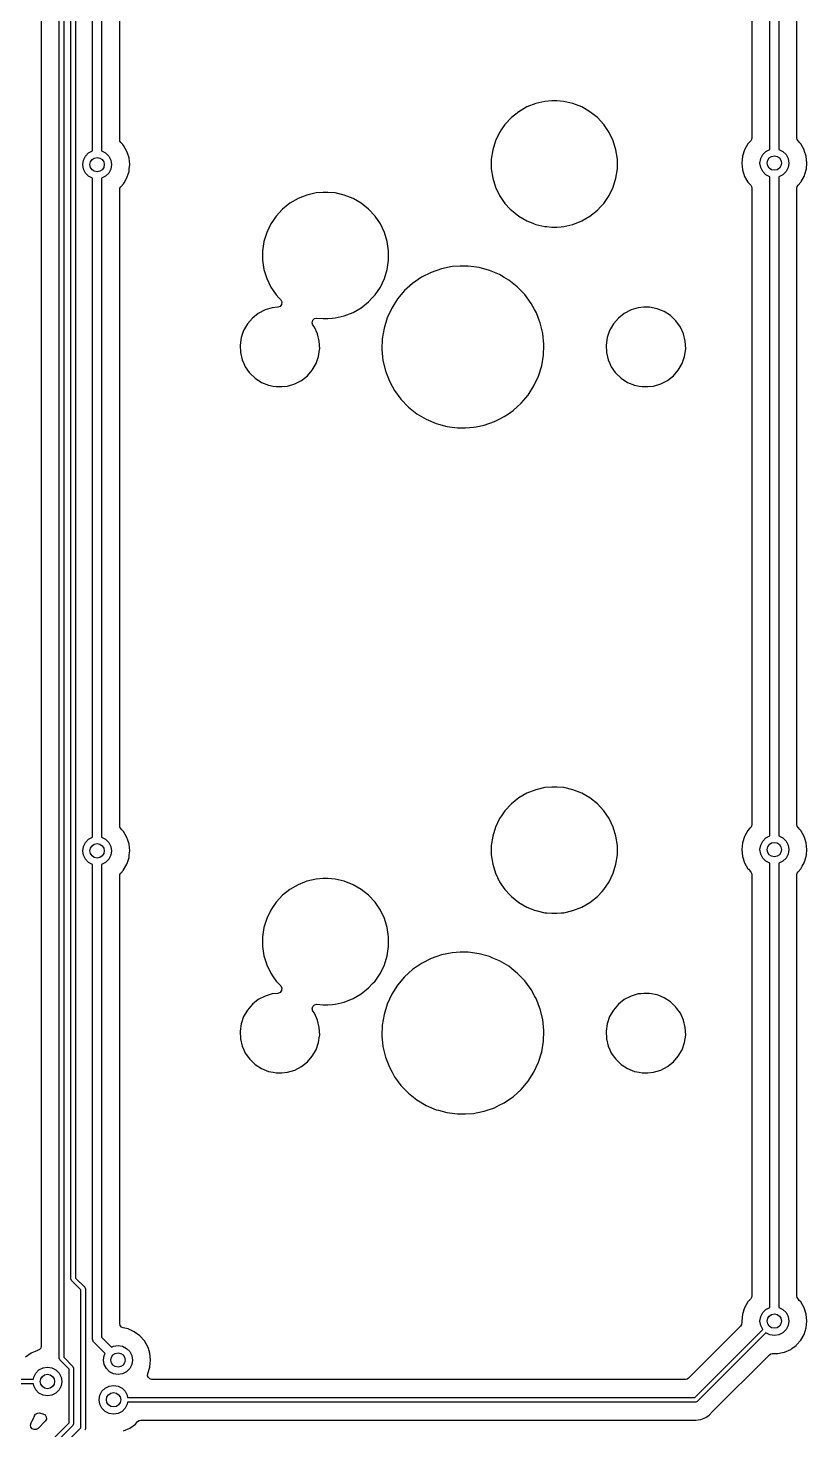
# Model space of a CAD drawing. Extents: x 30 to 259, y -142 to -25.
# Drawn here: x 112.94 to 134.56, y -102.69 to -63.77 of the extents above; entities that cross this region are included whole.
import ezdxf

# ---------------------------------------------------------------- set-up
doc = ezdxf.new("R2010")
doc.units = 0
doc.layers.add('BLACK', color=7, linetype='CONTINUOUS')

msp = doc.modelspace()

# ---------------------------------------------------------------- linework, layer by layer
at = {"layer": 'BLACK', "linetype": 'CONTINUOUS'}
for p, q in [((113.305, -29.0248), (113.305, -100.362)), ((113.806, -100.7), (113.806, -28.9797)), ((113.933, -29.006), (113.933, -100.674)), ((114.133, -98.5), (114.133, -29.1152)), ((114.26, -29.1415), (114.26, -98.4737)), ((114.735, -67.1843), (114.735, -48.8937)), ((114.985, -48.8937), (114.985, -67.1843)), ((133.535, -67.1403), (133.535, -48.8897)), ((133.785, -48.8897), (133.785, -67.1403)), ((133.034, -49.2087), (133.034, -66.8213)), ((115.486, -66.8653), (115.486, -53.5224)), ((134.285, -66.8213), (134.285, -53.5224)), ((126.564, -66.0946), (126.359, -66.2582)), ((126.791, -65.9634), (126.564, -66.0946)), ((127.035, -65.8676), (126.791, -65.9634)), ((127.291, -65.8092), (127.035, -65.8676)), ((127.487, -65.7945), (127.291, -65.8092)), ((127.618, -65.7945), (127.487, -65.7945)), ((127.487, -65.7945), (127.487, -65.7945)), ((127.814, -65.8092), (127.618, -65.7945)), ((127.618, -65.7945), (127.618, -65.7945)), ((128.07, -65.8676), (127.814, -65.8092)), ((128.314, -65.9634), (128.07, -65.8676)), ((128.541, -66.0946), (128.314, -65.9634)), ((128.746, -66.2582), (128.541, -66.0946)), ((128.541, -66.0946), (128.541, -66.0946)), ((126.18, -66.4505), (126.08, -66.5979)), ((126.359, -66.2582), (126.18, -66.4505)), ((128.925, -66.4505), (128.746, -66.2582)), ((128.746, -66.2582), (128.746, -66.2582)), ((128.746, -66.2582), (128.746, -66.2582)), ((129.073, -66.6673), (128.925, -66.4505)), ((128.925, -66.4505), (128.925, -66.4505)), ((128.925, -66.4505), (128.925, -66.4505)), ((115.494, -66.9098), (115.486, -66.8653)), ((115.517, -66.9483), (115.494, -66.9098)), ((125.918, -66.9037), (125.841, -67.1544)), ((126.032, -66.6673), (125.918, -66.9037)), ((126.08, -66.5979), (126.032, -66.6673)), ((129.187, -66.9037), (129.073, -66.6673)), ((129.264, -67.1544), (129.187, -66.9037)), ((132.99, -66.9178), (132.927, -66.9878)), ((133.003, -66.9043), (132.99, -66.9178)), ((133.026, -66.8658), (133.003, -66.9043)), ((133.034, -66.8213), (133.026, -66.8658)), ((134.294, -66.8658), (134.285, -66.8213)), ((134.317, -66.9043), (134.294, -66.8658)), ((134.368, -66.9602), (134.317, -66.9043)), ((114.48, -67.4404), (114.536, -67.3289)), ((114.536, -67.3289), (114.625, -67.2404)), ((114.625, -67.2404), (114.735, -67.1843)), ((114.985, -67.1843), (115.095, -67.2404)), ((115.095, -67.2404), (115.184, -67.3289)), ((115.184, -67.3289), (115.24, -67.4404)), ((115.572, -67.0089), (115.517, -66.9483)), ((115.593, -67.0318), (115.572, -67.0089)), ((115.687, -67.1957), (115.593, -67.0318)), ((115.703, -67.2443), (115.687, -67.1957)), ((115.746, -67.3757), (115.703, -67.2443)), ((125.841, -67.1544), (125.802, -67.4138)), ((129.303, -67.4138), (129.264, -67.1544)), ((132.774, -67.3317), (132.755, -67.52)), ((132.833, -67.1517), (132.774, -67.3317)), ((132.927, -66.9878), (132.833, -67.1517)), ((133.28, -67.3964), (133.336, -67.2849)), ((133.336, -67.2849), (133.425, -67.1964)), ((133.425, -67.1964), (133.535, -67.1403)), ((133.785, -67.1403), (133.895, -67.1964)), ((133.895, -67.1964), (133.984, -67.2849)), ((133.984, -67.2849), (134.04, -67.3964)), ((134.393, -66.9878), (134.368, -66.9602)), ((134.487, -67.1517), (134.393, -66.9878)), ((134.501, -67.1957), (134.487, -67.1517)), ((134.546, -67.3317), (134.501, -67.1957)), ((134.565, -67.52), (134.546, -67.3317)), ((114.46, -67.564), (114.48, -67.4404)), ((114.48, -67.6876), (114.46, -67.564)), ((114.536, -67.7991), (114.48, -67.6876)), ((115.24, -67.6876), (115.184, -67.7991)), ((115.24, -67.4404), (115.26, -67.564)), ((115.26, -67.564), (115.24, -67.6876)), ((115.765, -67.564), (115.746, -67.3757)), ((115.746, -67.7523), (115.754, -67.6762)), ((115.754, -67.6762), (115.765, -67.564)), ((125.802, -67.4138), (125.802, -67.6762)), ((125.802, -67.6762), (125.841, -67.9356)), ((129.264, -67.9356), (129.303, -67.6762)), ((129.303, -67.6762), (129.303, -67.4138)), ((132.755, -67.52), (132.774, -67.7083)), ((132.774, -67.7083), (132.833, -67.8883)), ((133.26, -67.52), (133.28, -67.3964)), ((133.28, -67.6436), (133.26, -67.52)), ((133.336, -67.7551), (133.28, -67.6436)), ((134.04, -67.6436), (133.984, -67.7551)), ((134.04, -67.3964), (134.06, -67.52)), ((134.06, -67.52), (134.04, -67.6436)), ((134.487, -67.8883), (134.546, -67.7083)), ((134.546, -67.7083), (134.549, -67.6762)), ((134.549, -67.6762), (134.565, -67.52)), ((114.625, -67.8876), (114.536, -67.7991)), ((114.735, -67.9437), (114.625, -67.8876)), ((114.735, -86.2343), (114.735, -67.9437)), ((115.095, -67.8876), (114.985, -67.9437)), ((114.985, -67.9437), (114.985, -86.2343)), ((115.184, -67.7991), (115.095, -67.8876)), ((115.517, -68.1797), (115.593, -68.0962)), ((115.593, -68.0962), (115.61, -68.0657)), ((115.61, -68.0657), (115.687, -67.9323)), ((115.687, -67.9323), (115.698, -67.8983)), ((115.698, -67.8983), (115.746, -67.7523)), ((125.841, -67.9356), (125.918, -68.1863)), ((129.187, -68.1863), (129.264, -67.9356)), ((132.833, -67.8883), (132.927, -68.0522)), ((132.927, -68.0522), (132.927, -68.0522)), ((132.927, -68.0522), (133.003, -68.1357)), ((133.425, -67.8436), (133.336, -67.7551)), ((133.535, -67.8997), (133.425, -67.8436)), ((133.535, -86.2003), (133.535, -67.8997)), ((133.895, -67.8436), (133.785, -67.8997)), ((133.785, -67.8997), (133.785, -86.2003)), ((133.984, -67.7551), (133.895, -67.8436)), ((134.317, -68.1357), (134.393, -68.0522)), ((134.393, -68.0522), (134.402, -68.0357)), ((134.402, -68.0357), (134.487, -67.8883)), ((134.487, -67.8883), (134.487, -67.8883)), ((115.486, -68.2627), (115.494, -68.2182)), ((115.486, -72.5724), (115.486, -68.2627)), ((115.494, -68.2182), (115.517, -68.1797)), ((120.685, -68.4076), (120.441, -68.5034)), ((120.941, -68.3492), (120.685, -68.4076)), ((121.137, -68.3345), (120.941, -68.3492)), ((121.268, -68.3345), (121.137, -68.3345)), ((121.137, -68.3345), (121.137, -68.3345)), ((121.464, -68.3492), (121.268, -68.3345)), ((121.268, -68.3345), (121.268, -68.3345)), ((121.72, -68.4076), (121.464, -68.3492)), ((121.964, -68.5034), (121.72, -68.4076)), ((125.918, -68.1863), (126.032, -68.4227)), ((126.032, -68.4227), (126.087, -68.5034)), ((128.925, -68.6395), (129.073, -68.4227)), ((129.073, -68.4227), (129.187, -68.1863)), ((133.003, -68.1357), (133.026, -68.1742)), ((133.026, -68.1742), (133.034, -68.2187)), ((133.034, -68.2187), (133.034, -85.8813)), ((134.285, -68.2187), (134.294, -68.1742)), ((134.285, -72.5724), (134.285, -68.2187)), ((134.294, -68.1742), (134.317, -68.1357)), ((120.009, -68.7982), (119.83, -68.9905)), ((120.214, -68.6346), (120.009, -68.7982)), ((120.441, -68.5034), (120.214, -68.6346)), ((122.191, -68.6346), (121.964, -68.5034)), ((122.396, -68.7982), (122.191, -68.6346)), ((122.191, -68.6346), (122.191, -68.6346)), ((122.575, -68.9905), (122.396, -68.7982)), ((122.396, -68.7982), (122.396, -68.7982)), ((122.396, -68.7982), (122.396, -68.7982)), ((126.087, -68.5034), (126.18, -68.6395)), ((126.18, -68.6395), (126.327, -68.7982)), ((126.327, -68.7982), (126.359, -68.8318)), ((126.359, -68.8318), (126.564, -68.9954)), ((128.541, -68.9954), (128.746, -68.8318)), ((128.746, -68.8318), (128.846, -68.7248)), ((128.846, -68.7248), (128.925, -68.6395)), ((128.925, -68.6395), (128.925, -68.6395)), ((128.925, -68.6395), (128.925, -68.6395)), ((119.682, -69.2073), (119.568, -69.4437)), ((119.73, -69.1379), (119.682, -69.2073)), ((119.83, -68.9905), (119.73, -69.1379)), ((122.723, -69.2073), (122.575, -68.9905)), ((122.575, -68.9905), (122.575, -68.9905)), ((122.575, -68.9905), (122.575, -68.9905)), ((122.837, -69.4437), (122.723, -69.2073)), ((126.564, -68.9954), (126.791, -69.1266)), ((126.791, -69.1266), (126.959, -69.1926)), ((126.959, -69.1926), (126.997, -69.2073)), ((126.997, -69.2073), (127.035, -69.2224)), ((127.035, -69.2224), (127.291, -69.2808)), ((127.814, -69.2808), (128.07, -69.2224)), ((128.07, -69.2224), (128.314, -69.1266)), ((128.314, -69.1266), (128.541, -68.9954)), ((119.568, -69.4437), (119.491, -69.6944)), ((122.914, -69.6944), (122.837, -69.4437)), ((127.291, -69.2808), (127.347, -69.285)), ((127.347, -69.285), (127.487, -69.2955)), ((127.487, -69.2955), (127.487, -69.2955)), ((127.487, -69.2955), (127.618, -69.2955)), ((127.618, -69.2955), (127.741, -69.2863)), ((127.618, -69.2955), (127.618, -69.2955)), ((127.741, -69.2863), (127.814, -69.2808)), ((119.491, -69.6944), (119.452, -69.9538)), ((119.452, -69.9538), (119.452, -70.2162)), ((122.953, -69.9538), (122.914, -69.6944)), ((122.953, -70.2162), (122.953, -69.9538)), ((119.452, -70.2162), (119.491, -70.4756)), ((122.914, -70.4756), (122.953, -70.2162)), ((124.713, -70.3956), (124.418, -70.4555)), ((124.937, -70.3806), (124.713, -70.3956)), ((125.163, -70.3806), (124.937, -70.3806)), ((124.937, -70.3806), (124.937, -70.3806)), ((125.461, -70.4207), (125.163, -70.3806)), ((125.75, -70.5), (125.461, -70.4207)), ((125.461, -70.4207), (125.461, -70.4207)), ((125.461, -70.4207), (125.461, -70.4207)), ((119.491, -70.4756), (119.568, -70.7263)), ((119.568, -70.7263), (119.682, -70.9627)), ((122.723, -70.9627), (122.837, -70.7263)), ((122.837, -70.7263), (122.914, -70.4756)), ((123.866, -70.6896), (123.618, -70.8597)), ((124.134, -70.5541), (123.866, -70.6896)), ((124.418, -70.4555), (124.134, -70.5541)), ((125.846, -70.5406), (125.75, -70.5)), ((126.027, -70.6173), (125.846, -70.5406)), ((126.156, -70.6939), (126.027, -70.6173)), ((126.286, -70.7705), (126.156, -70.6939)), ((126.521, -70.9567), (126.286, -70.7705)), ((126.286, -70.7705), (126.286, -70.7705)), ((126.286, -70.7705), (126.286, -70.7705)), ((119.682, -70.9627), (119.749, -71.0612)), ((119.749, -71.0612), (119.83, -71.1795)), ((119.83, -71.1795), (119.909, -71.2646)), ((122.496, -71.2648), (122.575, -71.1795)), ((122.575, -71.1795), (122.723, -70.9627)), ((122.575, -71.1795), (122.575, -71.1795)), ((122.575, -71.1795), (122.575, -71.1795)), ((123.396, -71.0612), (123.202, -71.2907)), ((123.618, -70.8597), (123.396, -71.0612)), ((126.73, -71.1727), (126.521, -70.9567)), ((126.909, -71.4146), (126.73, -71.1727)), ((119.521, -71.5978), (119.334, -71.6942)), ((119.723, -71.5386), (119.521, -71.5978)), ((119.878, -71.5238), (119.723, -71.5386)), ((119.941, -71.499), (119.878, -71.5238)), ((119.909, -71.2646), (119.957, -71.316)), ((119.982, -71.4445), (119.941, -71.499)), ((119.957, -71.316), (119.988, -71.3767)), ((119.988, -71.3767), (119.982, -71.4445)), ((121.964, -71.6666), (122.191, -71.5354)), ((122.191, -71.5354), (122.396, -71.3718)), ((122.396, -71.3718), (122.496, -71.2648)), ((123.04, -71.544), (122.913, -71.8165)), ((123.202, -71.2907), (123.04, -71.544)), ((127.003, -71.5869), (126.909, -71.4146)), ((127.053, -71.6781), (127.003, -71.5869)), ((129.681, -71.5978), (129.494, -71.6942)), ((129.883, -71.5386), (129.681, -71.5978)), ((129.953, -71.5319), (129.883, -71.5386)), ((130.04, -71.5236), (129.953, -71.5319)), ((130.198, -71.5236), (130.04, -71.5236)), ((130.404, -71.5634), (130.198, -71.5236)), ((130.198, -71.5236), (130.198, -71.5236)), ((130.453, -71.583), (130.404, -71.5634)), ((130.404, -71.5634), (130.404, -71.5634)), ((130.404, -71.5634), (130.404, -71.5634)), ((130.599, -71.6416), (130.453, -71.583)), ((119.031, -71.9832), (118.926, -72.1654)), ((119.169, -71.8243), (119.031, -71.9832)), ((119.334, -71.6942), (119.169, -71.8243)), ((120.83, -71.9526), (120.845, -71.8852)), ((120.852, -72.018), (120.83, -71.9526)), ((120.845, -71.8852), (120.895, -71.8368)), ((120.895, -71.8368), (120.963, -71.8224)), ((120.963, -71.8224), (121.137, -71.8355)), ((121.137, -71.8355), (121.137, -71.8355)), ((121.137, -71.8355), (121.268, -71.8355)), ((121.268, -71.8355), (121.391, -71.8263)), ((121.268, -71.8355), (121.268, -71.8355)), ((121.391, -71.8263), (121.464, -71.8208)), ((121.464, -71.8208), (121.72, -71.7624)), ((121.72, -71.7624), (121.964, -71.6666)), ((122.913, -71.8165), (122.824, -72.1035)), ((127.114, -71.8368), (127.053, -71.6781)), ((127.161, -71.9586), (127.114, -71.8368)), ((127.231, -72.2509), (127.161, -71.9586)), ((129.191, -71.9832), (129.086, -72.1654)), ((129.329, -71.8243), (129.191, -71.9832)), ((129.494, -71.6942), (129.329, -71.8243)), ((130.776, -71.7553), (130.599, -71.6416)), ((130.929, -71.9005), (130.776, -71.7553)), ((130.776, -71.7553), (130.776, -71.7553)), ((130.776, -71.7553), (130.776, -71.7553)), ((131.051, -72.0718), (130.929, -71.9005)), ((130.929, -71.9005), (130.929, -71.9005)), ((118.857, -72.3642), (118.827, -72.5724)), ((118.926, -72.1654), (118.857, -72.3642)), ((120.891, -72.0718), (120.852, -72.018)), ((120.978, -72.2631), (120.891, -72.0718)), ((120.891, -72.0718), (120.891, -72.0718)), ((120.891, -72.0718), (120.891, -72.0718)), ((121.028, -72.4675), (120.978, -72.2631)), ((122.824, -72.1035), (122.774, -72.3998)), ((127.261, -72.5498), (127.231, -72.2509)), ((129.017, -72.3642), (128.987, -72.5724)), ((129.086, -72.1654), (129.017, -72.3642)), ((131.138, -72.2631), (131.051, -72.0718)), ((131.051, -72.0718), (131.051, -72.0718)), ((131.051, -72.0718), (131.051, -72.0718)), ((131.188, -72.4675), (131.138, -72.2631)), ((115.486, -85.9153), (115.486, -72.5724)), ((118.827, -72.5724), (118.837, -72.7825)), ((118.827, -72.5724), (118.827, -72.5724)), ((121.008, -72.8858), (121.034, -72.7002)), ((121.038, -72.6776), (121.028, -72.4675)), ((121.034, -72.7002), (121.038, -72.6776)), ((122.774, -72.3998), (122.764, -72.7002)), ((122.764, -72.7002), (122.794, -72.9991)), ((127.251, -72.8502), (127.26, -72.5724)), ((127.26, -72.5724), (127.261, -72.5498)), ((128.987, -72.5724), (128.997, -72.7825)), ((128.987, -72.5724), (128.987, -72.5724)), ((131.168, -72.8858), (131.198, -72.6776)), ((131.198, -72.6776), (131.188, -72.4675)), ((134.285, -85.8813), (134.285, -72.5724)), ((118.837, -72.7825), (118.887, -72.9869)), ((118.887, -72.9869), (118.932, -73.0846)), ((118.932, -73.0846), (118.974, -73.1782)), ((120.834, -73.2668), (120.939, -73.0846)), ((120.939, -73.0846), (121.008, -72.8858)), ((122.794, -72.9991), (122.864, -73.2914)), ((127.112, -73.4335), (127.201, -73.1465)), ((127.201, -73.1465), (127.251, -72.8502)), ((128.997, -72.7825), (129.047, -72.9869)), ((129.047, -72.9869), (129.092, -73.0846)), ((129.092, -73.0846), (129.134, -73.1782)), ((130.994, -73.2668), (131.099, -73.0846)), ((131.099, -73.0846), (131.168, -72.8858)), ((118.974, -73.1782), (119.083, -73.3312)), ((119.083, -73.3312), (119.096, -73.3495)), ((119.096, -73.3495), (119.249, -73.4947)), ((119.249, -73.4947), (119.249, -73.4947)), ((119.249, -73.4947), (119.249, -73.4947)), ((119.249, -73.4947), (119.426, -73.6084)), ((120.344, -73.6522), (120.531, -73.5558)), ((120.531, -73.5558), (120.696, -73.4257)), ((120.696, -73.4257), (120.834, -73.2668)), ((122.864, -73.2914), (122.972, -73.5719)), ((126.985, -73.706), (127.112, -73.4335)), ((129.134, -73.1782), (129.243, -73.3312)), ((129.243, -73.3312), (129.256, -73.3495)), ((129.256, -73.3495), (129.409, -73.4947)), ((129.409, -73.4947), (129.409, -73.4947)), ((129.409, -73.4947), (129.409, -73.4947)), ((129.409, -73.4947), (129.586, -73.6084)), ((130.504, -73.6522), (130.691, -73.5558)), ((130.691, -73.5558), (130.856, -73.4257)), ((130.856, -73.4257), (130.994, -73.2668)), ((119.426, -73.6084), (119.426, -73.6084)), ((119.426, -73.6084), (119.621, -73.6866)), ((119.621, -73.6866), (119.75, -73.7114)), ((119.75, -73.7114), (119.827, -73.7264)), ((119.827, -73.7264), (119.827, -73.7264)), ((119.827, -73.7264), (119.985, -73.7264)), ((119.985, -73.7264), (120.142, -73.7114)), ((119.985, -73.7264), (119.985, -73.7264)), ((120.142, -73.7114), (120.344, -73.6522)), ((122.972, -73.5719), (123.049, -73.7114)), ((123.049, -73.7114), (123.116, -73.8354)), ((123.116, -73.8354), (123.295, -74.0773)), ((126.823, -73.9593), (126.985, -73.706)), ((129.586, -73.6084), (129.586, -73.6084)), ((129.586, -73.6084), (129.781, -73.6866)), ((129.781, -73.6866), (129.91, -73.7114)), ((129.91, -73.7114), (129.987, -73.7264)), ((129.987, -73.7264), (129.987, -73.7264)), ((129.987, -73.7264), (130.145, -73.7264)), ((130.145, -73.7264), (130.302, -73.7114)), ((130.145, -73.7264), (130.145, -73.7264)), ((130.302, -73.7114), (130.504, -73.6522)), ((123.295, -74.0773), (123.504, -74.2933)), ((123.504, -74.2933), (123.739, -74.4795)), ((126.407, -74.3903), (126.629, -74.1888)), ((126.629, -74.1888), (126.823, -73.9593)), ((123.739, -74.4795), (123.998, -74.6327)), ((123.998, -74.6327), (124.275, -74.75)), ((125.607, -74.7945), (125.891, -74.6959)), ((125.891, -74.6959), (126.025, -74.6282)), ((126.025, -74.6282), (126.159, -74.5604)), ((126.159, -74.5604), (126.277, -74.4795)), ((126.277, -74.4795), (126.407, -74.3903)), ((124.275, -74.75), (124.275, -74.75)), ((124.275, -74.75), (124.275, -74.75)), ((124.275, -74.75), (124.339, -74.7675)), ((124.339, -74.7675), (124.564, -74.8293)), ((124.564, -74.8293), (124.862, -74.8694)), ((124.862, -74.8694), (125.088, -74.8694)), ((125.088, -74.8694), (125.312, -74.8544)), ((125.088, -74.8694), (125.088, -74.8694)), ((125.312, -74.8544), (125.386, -74.8394)), ((125.386, -74.8394), (125.607, -74.7945)), ((127.487, -84.8445), (127.291, -84.8592)), ((127.618, -84.8445), (127.487, -84.8445)), ((127.487, -84.8445), (127.487, -84.8445)), ((127.814, -84.8592), (127.618, -84.8445)), ((127.618, -84.8445), (127.618, -84.8445)), ((126.564, -85.1446), (126.359, -85.3082)), ((126.791, -85.0134), (126.564, -85.1446)), ((127.035, -84.9176), (126.791, -85.0134)), ((127.291, -84.8592), (127.035, -84.9176)), ((128.07, -84.9176), (127.814, -84.8592)), ((128.314, -85.0134), (128.07, -84.9176)), ((128.541, -85.1446), (128.314, -85.0134)), ((128.746, -85.3082), (128.541, -85.1446)), ((128.541, -85.1446), (128.541, -85.1446)), ((126.18, -85.5005), (126.086, -85.6389)), ((126.359, -85.3082), (126.18, -85.5005)), ((128.925, -85.5005), (128.746, -85.3082)), ((128.746, -85.3082), (128.746, -85.3082)), ((128.746, -85.3082), (128.746, -85.3082)), ((129.073, -85.7173), (128.925, -85.5005)), ((128.925, -85.5005), (128.925, -85.5005)), ((128.925, -85.5005), (128.925, -85.5005)), ((115.494, -85.9598), (115.486, -85.9153)), ((115.517, -85.9983), (115.494, -85.9598)), ((115.541, -86.0243), (115.517, -85.9983)), ((125.918, -85.9537), (125.841, -86.2044)), ((126.032, -85.7173), (125.918, -85.9537)), ((126.086, -85.6389), (126.032, -85.7173)), ((129.187, -85.9537), (129.073, -85.7173)), ((129.264, -86.2044), (129.187, -85.9537)), ((132.981, -85.9878), (132.927, -86.0478)), ((133.003, -85.9643), (132.981, -85.9878)), ((133.026, -85.9258), (133.003, -85.9643)), ((133.034, -85.8813), (133.026, -85.9258)), ((134.294, -85.9258), (134.285, -85.8813)), ((134.317, -85.9643), (134.294, -85.9258)), ((134.371, -86.0243), (134.317, -85.9643)), ((114.48, -86.4904), (114.536, -86.3789)), ((114.536, -86.3789), (114.625, -86.2904)), ((114.625, -86.2904), (114.735, -86.2343)), ((114.985, -86.2343), (115.095, -86.2904)), ((115.095, -86.2904), (115.184, -86.3789)), ((115.184, -86.3789), (115.24, -86.4904)), ((115.593, -86.0818), (115.541, -86.0243)), ((115.687, -86.2457), (115.593, -86.0818)), ((115.712, -86.3217), (115.687, -86.2457)), ((115.746, -86.4257), (115.712, -86.3217)), ((125.841, -86.2044), (125.802, -86.4638)), ((129.303, -86.4638), (129.264, -86.2044)), ((132.774, -86.3917), (132.755, -86.58)), ((132.833, -86.2117), (132.774, -86.3917)), ((132.927, -86.0478), (132.833, -86.2117)), ((133.28, -86.4564), (133.336, -86.3449)), ((133.336, -86.3449), (133.425, -86.2564)), ((133.425, -86.2564), (133.535, -86.2003)), ((133.785, -86.2003), (133.895, -86.2564)), ((133.895, -86.2564), (133.984, -86.3449)), ((133.984, -86.3449), (134.04, -86.4564)), ((134.393, -86.0478), (134.371, -86.0243)), ((134.487, -86.2117), (134.393, -86.0478)), ((134.507, -86.2717), (134.487, -86.2117)), ((134.546, -86.3917), (134.507, -86.2717)), ((134.565, -86.58), (134.546, -86.3917)), ((114.46, -86.614), (114.48, -86.4904)), ((114.48, -86.7376), (114.46, -86.614)), ((114.536, -86.8491), (114.48, -86.7376)), ((115.24, -86.7376), (115.184, -86.8491)), ((115.24, -86.4904), (115.26, -86.614)), ((115.26, -86.614), (115.24, -86.7376)), ((115.765, -86.614), (115.746, -86.4257)), ((115.746, -86.8023), (115.754, -86.7262)), ((115.754, -86.7262), (115.765, -86.614)), ((125.802, -86.4638), (125.802, -86.7262)), ((125.802, -86.7262), (125.841, -86.9856)), ((129.264, -86.9856), (129.303, -86.7262)), ((129.303, -86.7262), (129.303, -86.4638)), ((132.755, -86.58), (132.774, -86.7683)), ((132.774, -86.7683), (132.833, -86.9483)), ((133.26, -86.58), (133.28, -86.4564)), ((133.28, -86.7036), (133.26, -86.58)), ((133.336, -86.8151), (133.28, -86.7036)), ((134.04, -86.7036), (133.984, -86.8151)), ((134.04, -86.4564), (134.06, -86.58)), ((134.06, -86.58), (134.04, -86.7036)), ((134.507, -86.8883), (134.546, -86.7683)), ((134.546, -86.7683), (134.55, -86.7262)), ((134.55, -86.7262), (134.565, -86.58)), ((114.625, -86.9376), (114.536, -86.8491)), ((114.735, -86.9937), (114.625, -86.9376)), ((114.735, -100.17), (114.735, -86.9937)), ((115.095, -86.9376), (114.985, -86.9937)), ((114.985, -86.9937), (114.985, -100.118)), ((115.184, -86.8491), (115.095, -86.9376)), ((115.517, -87.2297), (115.593, -87.1462)), ((115.593, -87.1462), (115.595, -87.1422)), ((115.595, -87.1422), (115.687, -86.9823)), ((115.687, -86.9823), (115.701, -86.9383)), ((115.701, -86.9383), (115.746, -86.8023)), ((125.841, -86.9856), (125.918, -87.2363)), ((129.187, -87.2363), (129.264, -86.9856)), ((132.833, -86.9483), (132.927, -87.1122)), ((132.927, -87.1122), (132.94, -87.1257)), ((132.94, -87.1257), (133.003, -87.1957)), ((133.425, -86.9036), (133.336, -86.8151)), ((133.535, -86.9597), (133.425, -86.9036)), ((133.535, -99.2903), (133.535, -86.9597)), ((133.895, -86.9036), (133.785, -86.9597)), ((133.785, -86.9597), (133.785, -99.2903)), ((133.984, -86.8151), (133.895, -86.9036)), ((134.317, -87.1957), (134.393, -87.1122)), ((134.393, -87.1122), (134.433, -87.0422)), ((134.433, -87.0422), (134.487, -86.9483)), ((134.487, -86.9483), (134.507, -86.8883)), ((115.486, -87.3127), (115.494, -87.2682)), ((115.486, -91.6224), (115.486, -87.3127)), ((115.494, -87.2682), (115.517, -87.2297)), ((120.441, -87.5534), (120.214, -87.6846)), ((120.685, -87.4576), (120.441, -87.5534)), ((120.941, -87.3992), (120.685, -87.4576)), ((121.137, -87.3845), (120.941, -87.3992)), ((121.268, -87.3845), (121.137, -87.3845)), ((121.137, -87.3845), (121.137, -87.3845)), ((121.464, -87.3992), (121.268, -87.3845)), ((121.268, -87.3845), (121.268, -87.3845)), ((121.72, -87.4576), (121.464, -87.3992)), ((121.964, -87.5534), (121.72, -87.4576)), ((122.191, -87.6846), (121.964, -87.5534)), ((125.918, -87.2363), (126.032, -87.4727)), ((126.032, -87.4727), (126.087, -87.5534)), ((126.087, -87.5534), (126.18, -87.6895)), ((128.925, -87.6895), (129.073, -87.4727)), ((129.073, -87.4727), (129.187, -87.2363)), ((133.003, -87.1957), (133.026, -87.2342)), ((133.026, -87.2342), (133.034, -87.2787)), ((133.034, -87.2787), (133.034, -98.9713)), ((134.285, -87.2787), (134.294, -87.2342)), ((134.285, -91.6224), (134.285, -87.2787)), ((134.294, -87.2342), (134.317, -87.1957)), ((120.009, -87.8482), (119.83, -88.0405)), ((120.214, -87.6846), (120.009, -87.8482)), ((122.396, -87.8482), (122.191, -87.6846)), ((122.191, -87.6846), (122.191, -87.6846)), ((122.575, -88.0405), (122.396, -87.8482)), ((122.396, -87.8482), (122.396, -87.8482)), ((122.396, -87.8482), (122.396, -87.8482)), ((126.18, -87.6895), (126.327, -87.8482)), ((126.327, -87.8482), (126.359, -87.8818)), ((126.359, -87.8818), (126.564, -88.0454)), ((128.541, -88.0454), (128.746, -87.8818)), ((128.746, -87.8818), (128.877, -87.7413)), ((128.877, -87.7413), (128.925, -87.6895)), ((128.925, -87.6895), (128.925, -87.6895)), ((128.925, -87.6895), (128.925, -87.6895)), ((119.682, -88.2573), (119.568, -88.4937)), ((119.73, -88.1879), (119.682, -88.2573)), ((119.83, -88.0405), (119.73, -88.1879)), ((122.723, -88.2573), (122.575, -88.0405)), ((122.575, -88.0405), (122.575, -88.0405)), ((122.575, -88.0405), (122.575, -88.0405)), ((122.837, -88.4937), (122.723, -88.2573)), ((126.564, -88.0454), (126.791, -88.1766)), ((126.791, -88.1766), (126.959, -88.2426)), ((126.959, -88.2426), (126.997, -88.2573)), ((126.997, -88.2573), (127.035, -88.2724)), ((127.035, -88.2724), (127.291, -88.3308)), ((127.291, -88.3308), (127.347, -88.335)), ((127.347, -88.335), (127.487, -88.3455)), ((127.487, -88.3455), (127.487, -88.3455)), ((127.487, -88.3455), (127.618, -88.3455)), ((127.618, -88.3455), (127.741, -88.3363)), ((127.618, -88.3455), (127.618, -88.3455)), ((127.741, -88.3363), (127.814, -88.3308)), ((127.814, -88.3308), (128.07, -88.2724)), ((128.07, -88.2724), (128.314, -88.1766)), ((128.314, -88.1766), (128.541, -88.0454)), ((119.568, -88.4937), (119.491, -88.7444)), ((122.914, -88.7444), (122.837, -88.4937)), ((119.491, -88.7444), (119.452, -89.0038)), ((119.452, -89.0038), (119.452, -89.2662)), ((122.953, -89.0038), (122.914, -88.7444)), ((122.953, -89.2662), (122.953, -89.0038)), ((119.452, -89.2662), (119.491, -89.5256)), ((122.914, -89.5256), (122.953, -89.2662)), ((124.418, -89.5055), (124.134, -89.6041)), ((124.713, -89.4456), (124.418, -89.5055)), ((124.937, -89.4306), (124.713, -89.4456)), ((125.163, -89.4306), (124.937, -89.4306)), ((124.937, -89.4306), (124.937, -89.4306)), ((125.461, -89.4707), (125.163, -89.4306)), ((125.75, -89.55), (125.461, -89.4707)), ((125.461, -89.4707), (125.461, -89.4707)), ((125.461, -89.4707), (125.461, -89.4707)), ((119.491, -89.5256), (119.568, -89.7763)), ((119.568, -89.7763), (119.682, -90.0127)), ((122.723, -90.0127), (122.837, -89.7763)), ((122.837, -89.7763), (122.914, -89.5256)), ((123.866, -89.7396), (123.618, -89.9097)), ((124.134, -89.6041), (123.866, -89.7396)), ((125.846, -89.5906), (125.75, -89.55)), ((126.027, -89.6673), (125.846, -89.5906)), ((126.156, -89.7439), (126.027, -89.6673)), ((126.286, -89.8205), (126.156, -89.7439)), ((126.441, -89.9436), (126.286, -89.8205)), ((119.682, -90.0127), (119.749, -90.1112)), ((119.749, -90.1112), (119.83, -90.2295)), ((119.83, -90.2295), (119.895, -90.3)), ((122.509, -90.3), (122.575, -90.2295)), ((122.575, -90.2295), (122.723, -90.0127)), ((122.575, -90.2295), (122.575, -90.2295)), ((122.575, -90.2295), (122.575, -90.2295)), ((123.396, -90.1112), (123.202, -90.3407)), ((123.618, -89.9097), (123.396, -90.1112)), ((126.521, -90.0067), (126.441, -89.9436)), ((126.73, -90.2227), (126.521, -90.0067)), ((126.909, -90.4646), (126.73, -90.2227)), ((119.521, -90.6478), (119.334, -90.7442)), ((119.723, -90.5886), (119.521, -90.6478)), ((119.878, -90.5738), (119.723, -90.5886)), ((119.941, -90.549), (119.878, -90.5738)), ((119.895, -90.3), (119.957, -90.366)), ((119.982, -90.4945), (119.941, -90.549)), ((119.957, -90.366), (119.988, -90.4267)), ((119.988, -90.4267), (119.982, -90.4945)), ((121.964, -90.7166), (122.191, -90.5854)), ((122.191, -90.5854), (122.396, -90.4218)), ((122.396, -90.4218), (122.509, -90.3)), ((123.04, -90.594), (122.913, -90.8665)), ((123.202, -90.3407), (123.04, -90.594)), ((127.003, -90.6369), (126.909, -90.4646)), ((127.053, -90.7281), (127.003, -90.6369)), ((129.681, -90.6478), (129.494, -90.7442)), ((129.883, -90.5886), (129.681, -90.6478)), ((129.953, -90.5819), (129.883, -90.5886)), ((130.04, -90.5736), (129.953, -90.5819)), ((130.198, -90.5736), (130.04, -90.5736)), ((130.404, -90.6134), (130.198, -90.5736)), ((130.198, -90.5736), (130.198, -90.5736)), ((130.453, -90.633), (130.404, -90.6134)), ((130.404, -90.6134), (130.404, -90.6134)), ((130.404, -90.6134), (130.404, -90.6134)), ((130.599, -90.6916), (130.453, -90.633)), ((119.031, -91.0332), (118.926, -91.2154)), ((119.169, -90.8743), (119.031, -91.0332)), ((119.334, -90.7442), (119.169, -90.8743)), ((120.83, -91.0026), (120.845, -90.9352)), ((120.852, -91.068), (120.83, -91.0026)), ((120.845, -90.9352), (120.895, -90.8868)), ((120.891, -91.1218), (120.852, -91.068)), ((120.895, -90.8868), (120.963, -90.8724)), ((120.963, -90.8724), (121.137, -90.8855)), ((121.137, -90.8855), (121.137, -90.8855)), ((121.137, -90.8855), (121.268, -90.8855)), ((121.268, -90.8855), (121.391, -90.8763)), ((121.268, -90.8855), (121.268, -90.8855)), ((121.391, -90.8763), (121.464, -90.8708)), ((121.464, -90.8708), (121.72, -90.8124)), ((121.72, -90.8124), (121.964, -90.7166)), ((122.913, -90.8665), (122.824, -91.1535)), ((127.114, -90.8868), (127.053, -90.7281)), ((127.161, -91.0086), (127.114, -90.8868)), ((127.231, -91.3009), (127.161, -91.0086)), ((129.191, -91.0332), (129.086, -91.2154)), ((129.329, -90.8743), (129.191, -91.0332)), ((129.494, -90.7442), (129.329, -90.8743)), ((130.776, -90.8053), (130.599, -90.6916)), ((130.929, -90.9505), (130.776, -90.8053)), ((130.776, -90.8053), (130.776, -90.8053)), ((130.776, -90.8053), (130.776, -90.8053)), ((130.957, -90.9898), (130.929, -90.9505)), ((131.051, -91.1218), (130.957, -90.9898)), ((118.857, -91.4142), (118.827, -91.6224)), ((118.926, -91.2154), (118.857, -91.4142)), ((120.978, -91.3131), (120.891, -91.1218)), ((120.891, -91.1218), (120.891, -91.1218)), ((120.891, -91.1218), (120.891, -91.1218)), ((121.028, -91.5175), (120.978, -91.3131)), ((122.774, -91.4498), (122.764, -91.7502)), ((122.824, -91.1535), (122.774, -91.4498)), ((127.261, -91.5998), (127.231, -91.3009)), ((129.017, -91.4142), (128.987, -91.6224)), ((129.086, -91.2154), (129.017, -91.4142)), ((131.138, -91.3131), (131.051, -91.1218)), ((131.051, -91.1218), (131.051, -91.1218)), ((131.051, -91.1218), (131.051, -91.1218)), ((131.188, -91.5175), (131.138, -91.3131)), ((115.486, -99.7386), (115.486, -91.6224)), ((118.827, -91.6224), (118.837, -91.8325)), ((118.827, -91.6224), (118.827, -91.6224)), ((118.837, -91.8325), (118.887, -92.0369)), ((121.008, -91.9358), (121.034, -91.7502)), ((121.038, -91.7276), (121.028, -91.5175)), ((121.034, -91.7502), (121.038, -91.7276)), ((122.764, -91.7502), (122.794, -92.0491)), ((127.251, -91.9002), (127.26, -91.6224)), ((127.26, -91.6224), (127.261, -91.5998)), ((128.987, -91.6224), (128.997, -91.8325)), ((128.987, -91.6224), (128.987, -91.6224)), ((128.997, -91.8325), (129.047, -92.0369)), ((131.168, -91.9358), (131.198, -91.7276)), ((131.198, -91.7276), (131.188, -91.5175)), ((134.285, -98.9713), (134.285, -91.6224)), ((118.887, -92.0369), (118.932, -92.1346)), ((118.932, -92.1346), (118.974, -92.2282)), ((118.974, -92.2282), (119.061, -92.3495)), ((120.834, -92.3168), (120.939, -92.1346)), ((120.939, -92.1346), (121.008, -91.9358)), ((122.794, -92.0491), (122.864, -92.3414)), ((127.112, -92.4835), (127.201, -92.1965)), ((127.201, -92.1965), (127.251, -91.9002)), ((129.047, -92.0369), (129.092, -92.1346)), ((129.092, -92.1346), (129.134, -92.2282)), ((129.134, -92.2282), (129.221, -92.3495)), ((130.994, -92.3168), (131.099, -92.1346)), ((131.099, -92.1346), (131.168, -91.9358)), ((119.061, -92.3495), (119.096, -92.3995)), ((119.096, -92.3995), (119.249, -92.5447)), ((119.249, -92.5447), (119.249, -92.5447)), ((119.249, -92.5447), (119.249, -92.5447)), ((119.249, -92.5447), (119.426, -92.6584)), ((120.344, -92.7022), (120.531, -92.6058)), ((120.531, -92.6058), (120.696, -92.4757)), ((120.696, -92.4757), (120.834, -92.3168)), ((122.864, -92.3414), (122.972, -92.6219)), ((122.972, -92.6219), (123.049, -92.7614)), ((126.985, -92.756), (127.112, -92.4835)), ((129.221, -92.3495), (129.256, -92.3995)), ((129.256, -92.3995), (129.409, -92.5447)), ((129.409, -92.5447), (129.409, -92.5447)), ((129.409, -92.5447), (129.409, -92.5447)), ((129.409, -92.5447), (129.586, -92.6584)), ((130.504, -92.7022), (130.691, -92.6058)), ((130.691, -92.6058), (130.856, -92.4757)), ((130.856, -92.4757), (130.994, -92.3168)), ((119.426, -92.6584), (119.426, -92.6584)), ((119.426, -92.6584), (119.621, -92.7366)), ((119.621, -92.7366), (119.75, -92.7614)), ((119.75, -92.7614), (119.827, -92.7764)), ((119.827, -92.7764), (119.827, -92.7764)), ((119.827, -92.7764), (119.985, -92.7764)), ((119.985, -92.7764), (120.142, -92.7614)), ((119.985, -92.7764), (119.985, -92.7764)), ((120.142, -92.7614), (120.344, -92.7022)), ((123.049, -92.7614), (123.116, -92.8854)), ((123.116, -92.8854), (123.295, -93.1273)), ((126.629, -93.2388), (126.823, -93.0093)), ((126.823, -93.0093), (126.985, -92.756)), ((129.586, -92.6584), (129.586, -92.6584)), ((129.586, -92.6584), (129.781, -92.7366)), ((129.781, -92.7366), (129.91, -92.7614)), ((129.91, -92.7614), (129.987, -92.7764)), ((129.987, -92.7764), (129.987, -92.7764)), ((129.987, -92.7764), (130.145, -92.7764)), ((130.145, -92.7764), (130.302, -92.7614)), ((130.145, -92.7764), (130.145, -92.7764)), ((130.302, -92.7614), (130.504, -92.7022)), ((123.295, -93.1273), (123.504, -93.3433)), ((123.504, -93.3433), (123.739, -93.5295)), ((126.407, -93.4403), (126.629, -93.2388)), ((123.739, -93.5295), (123.998, -93.6827)), ((123.998, -93.6827), (124.275, -93.8)), ((125.607, -93.8445), (125.891, -93.7459)), ((125.891, -93.7459), (126.025, -93.6782)), ((126.025, -93.6782), (126.159, -93.6104)), ((126.159, -93.6104), (126.277, -93.5295)), ((126.277, -93.5295), (126.407, -93.4403)), ((124.275, -93.8), (124.275, -93.8)), ((124.275, -93.8), (124.275, -93.8)), ((124.275, -93.8), (124.339, -93.8175)), ((124.339, -93.8175), (124.564, -93.8793)), ((124.564, -93.8793), (124.862, -93.9194)), ((124.862, -93.9194), (125.088, -93.9194)), ((125.088, -93.9194), (125.312, -93.9044)), ((125.088, -93.9194), (125.088, -93.9194)), ((125.312, -93.9044), (125.386, -93.8894)), ((125.386, -93.8894), (125.607, -93.8445)), ((114.152, -98.5449), (114.133, -98.5)), ((114.408, -98.8013), (114.152, -98.5449)), ((114.26, -98.4737), (114.516, -98.7301)), ((114.408, -102.631), (114.408, -98.8013)), ((114.516, -98.7301), (114.535, -98.775)), ((114.535, -98.775), (114.535, -102.657)), ((132.927, -99.1378), (132.833, -99.3017)), ((132.982, -99.0774), (132.927, -99.1378)), ((133.003, -99.0543), (132.982, -99.0774)), ((133.026, -99.0158), (133.003, -99.0543)), ((133.034, -98.9713), (133.026, -99.0158)), ((134.294, -99.0158), (134.285, -98.9713)), ((134.317, -99.0543), (134.294, -99.0158)), ((134.353, -99.0943), (134.317, -99.0543)), ((134.393, -99.1378), (134.353, -99.0943)), ((134.487, -99.3017), (134.393, -99.1378)), ((132.774, -99.4817), (132.755, -99.67)), ((132.833, -99.3017), (132.774, -99.4817)), ((133.26, -99.67), (133.28, -99.5464)), ((133.28, -99.5464), (133.336, -99.4349)), ((133.336, -99.4349), (133.425, -99.3464)), ((133.425, -99.3464), (133.535, -99.2903)), ((133.785, -99.2903), (133.895, -99.3464)), ((133.895, -99.3464), (133.984, -99.4349)), ((133.984, -99.4349), (134.04, -99.5464)), ((134.04, -99.5464), (134.06, -99.67)), ((134.546, -99.4817), (134.487, -99.3017)), ((134.487, -99.3017), (134.487, -99.3017)), ((134.565, -99.67), (134.546, -99.4817)), ((115.498, -99.793), (115.486, -99.7386)), ((115.533, -99.8364), (115.498, -99.793)), ((115.584, -99.8599), (115.533, -99.8364)), ((115.72, -99.8889), (115.584, -99.8599)), ((115.893, -99.9658), (115.72, -99.8889)), ((116.046, -100.077), (115.893, -99.9658)), ((132.723, -99.8094), (131.279, -101.254)), ((131.45, -101.79), (133.336, -99.9042)), ((133.426, -99.994), (131.521, -101.899)), ((132.752, -99.7631), (132.723, -99.8094)), ((132.759, -99.7088), (132.752, -99.7631)), ((132.755, -99.67), (132.759, -99.7088)), ((133.28, -99.7936), (133.26, -99.67)), ((133.336, -99.9042), (133.28, -99.7936)), ((133.536, -100.05), (133.426, -99.994)), ((133.895, -99.9936), (133.784, -100.05)), ((133.984, -99.9051), (133.895, -99.9936)), ((134.04, -99.7936), (133.984, -99.9051)), ((134.06, -99.67), (134.04, -99.7936)), ((134.487, -100.038), (134.546, -99.8583)), ((134.546, -99.8583), (134.565, -99.67)), ((113.305, -100.362), (113.293, -100.417)), ((114.744, -100.2), (114.735, -100.17)), ((114.75, -100.23), (114.744, -100.2)), ((114.754, -100.235), (114.75, -100.23)), ((114.755, -100.238), (114.754, -100.235)), ((114.758, -100.241), (114.755, -100.238)), ((114.772, -100.258), (114.758, -100.241)), ((115.087, -100.573), (114.772, -100.258)), ((114.985, -100.118), (115.263, -100.397)), ((115.263, -100.397), (115.316, -100.37)), ((115.316, -100.37), (115.44, -100.35)), ((115.44, -100.35), (115.564, -100.37)), ((115.564, -100.37), (115.675, -100.426)), ((116.173, -100.218), (116.046, -100.077)), ((116.267, -100.382), (116.173, -100.218)), ((116.282, -100.427), (116.267, -100.382)), ((133.66, -100.07), (133.536, -100.05)), ((133.784, -100.05), (133.66, -100.07)), ((134.148, -100.429), (134.266, -100.343)), ((134.266, -100.343), (134.275, -100.333)), ((134.275, -100.333), (134.393, -100.202)), ((134.393, -100.202), (134.487, -100.038)), ((113.029, -100.562), (112.876, -100.673)), ((113.202, -100.485), (113.029, -100.562)), ((113.207, -100.484), (113.202, -100.485)), ((113.258, -100.46), (113.207, -100.484)), ((113.293, -100.417), (113.258, -100.46)), ((113.825, -100.745), (113.806, -100.7)), ((114.081, -101.001), (113.825, -100.745)), ((113.933, -100.674), (114.189, -100.93)), ((115.04, -100.75), (115.06, -100.626)), ((115.06, -100.874), (115.04, -100.75)), ((115.06, -100.626), (115.087, -100.573)), ((115.675, -100.426), (115.764, -100.515)), ((115.764, -100.515), (115.82, -100.626)), ((115.82, -100.626), (115.84, -100.75)), ((115.84, -100.75), (115.82, -100.874)), ((116.326, -100.562), (116.282, -100.427)), ((116.345, -100.75), (116.326, -100.562)), ((116.326, -100.938), (116.345, -100.75)), ((131.907, -102.221), (133.521, -100.607)), ((133.521, -100.607), (133.561, -100.58)), ((133.561, -100.58), (133.608, -100.57)), ((133.608, -100.57), (133.755, -100.57)), ((133.755, -100.57), (133.886, -100.543)), ((133.886, -100.543), (133.94, -100.531)), ((133.94, -100.531), (134.113, -100.454)), ((134.113, -100.454), (134.148, -100.429)), ((113.101, -101.222), (113.158, -101.111)), ((113.158, -101.111), (113.246, -101.022)), ((113.246, -101.022), (113.358, -100.966)), ((113.358, -100.966), (113.481, -100.946)), ((113.481, -100.946), (113.605, -100.966)), ((113.605, -100.966), (113.717, -101.022)), ((113.717, -101.022), (113.805, -101.111)), ((113.805, -101.111), (113.862, -101.222)), ((114.081, -102.495), (114.081, -101.001)), ((114.189, -100.93), (114.208, -100.975)), ((114.208, -100.975), (114.208, -102.521)), ((115.116, -100.985), (115.06, -100.874)), ((115.205, -101.074), (115.116, -100.985)), ((115.316, -101.13), (115.205, -101.074)), ((115.44, -101.15), (115.316, -101.13)), ((115.564, -101.13), (115.44, -101.15)), ((115.675, -101.074), (115.564, -101.13)), ((115.764, -100.985), (115.675, -101.074)), ((115.82, -100.874), (115.764, -100.985)), ((116.26, -101.185), (116.264, -101.128)), ((116.282, -101.239), (116.26, -101.185)), ((116.264, -101.128), (116.322, -100.951)), ((116.322, -100.951), (116.326, -100.938)), ((113.092, -101.409), (98.298, -101.409)), ((98.3243, -101.282), (113.092, -101.282)), ((113.092, -101.282), (113.101, -101.222)), ((113.101, -101.47), (113.092, -101.409)), ((113.158, -101.581), (113.101, -101.47)), ((113.246, -101.67), (113.158, -101.581)), ((113.805, -101.581), (113.717, -101.67)), ((113.862, -101.47), (113.805, -101.581)), ((113.862, -101.222), (113.881, -101.346)), ((113.881, -101.346), (113.862, -101.47)), ((114.992, -101.619), (115.081, -101.53)), ((115.081, -101.53), (115.192, -101.474)), ((115.192, -101.474), (115.316, -101.454)), ((115.316, -101.454), (115.44, -101.474)), ((115.44, -101.474), (115.551, -101.53)), ((115.551, -101.53), (115.64, -101.619)), ((116.326, -101.276), (116.282, -101.239)), ((116.382, -101.29), (116.326, -101.276)), ((131.191, -101.29), (116.382, -101.29)), ((131.238, -101.281), (131.191, -101.29)), ((131.279, -101.254), (131.238, -101.281)), ((113.358, -101.726), (113.246, -101.67)), ((113.481, -101.746), (113.358, -101.726)), ((113.605, -101.726), (113.481, -101.746)), ((113.717, -101.67), (113.605, -101.726)), ((114.916, -101.854), (114.936, -101.73)), ((114.936, -101.978), (114.916, -101.854)), ((114.936, -101.73), (114.992, -101.619)), ((115.64, -101.619), (115.696, -101.73)), ((115.696, -101.73), (115.706, -101.79)), ((115.706, -101.917), (115.696, -101.978)), ((115.706, -101.79), (131.45, -101.79)), ((131.476, -101.917), (115.706, -101.917)), ((131.521, -101.899), (131.476, -101.917)), ((113.095, -102.377), (113.119, -102.303)), ((113.119, -102.303), (113.151, -102.252)), ((113.151, -102.252), (113.203, -102.222)), ((113.203, -102.222), (113.263, -102.22)), ((113.263, -102.22), (113.357, -102.24)), ((113.357, -102.24), (113.416, -102.27)), ((113.416, -102.27), (113.45, -102.326)), ((113.45, -102.326), (113.452, -102.392)), ((114.992, -102.089), (114.936, -101.978)), ((115.081, -102.178), (114.992, -102.089)), ((115.192, -102.234), (115.081, -102.178)), ((115.316, -102.254), (115.192, -102.234)), ((115.44, -102.234), (115.316, -102.254)), ((115.551, -102.178), (115.44, -102.234)), ((115.64, -102.089), (115.551, -102.178)), ((115.696, -101.978), (115.64, -102.089)), ((131.623, -102.403), (131.76, -102.347)), ((131.76, -102.347), (131.849, -102.279)), ((131.849, -102.279), (131.878, -102.256)), ((131.849, -102.279), (131.849, -102.279)), ((131.878, -102.256), (131.896, -102.233)), ((131.896, -102.233), (131.907, -102.221)), ((111.932, -104.644), (114.081, -102.495)), ((114.189, -102.566), (112.003, -104.753)), ((112.052, -104.986), (114.408, -102.631)), ((113.009, -102.555), (113.025, -102.498)), ((113.02, -102.612), (113.009, -102.555)), ((113.057, -102.658), (113.02, -102.612)), ((113.025, -102.498), (113.058, -102.441)), ((113.111, -102.682), (113.057, -102.658)), ((113.058, -102.441), (113.095, -102.377)), ((113.17, -102.678), (113.111, -102.682)), ((113.221, -102.648), (113.17, -102.678)), ((113.419, -102.449), (113.221, -102.648)), ((113.452, -102.392), (113.419, -102.449)), ((114.208, -102.521), (114.189, -102.566)), ((114.535, -102.657), (114.516, -102.702)), ((115.596, -102.715), (115.769, -102.638)), ((115.769, -102.638), (115.922, -102.527)), ((115.922, -102.527), (115.983, -102.459)), ((115.983, -102.459), (116.025, -102.429)), ((116.025, -102.429), (116.075, -102.418)), ((116.075, -102.418), (131.431, -102.418)), ((131.431, -102.418), (131.447, -102.419)), ((131.447, -102.419), (131.476, -102.423)), ((131.476, -102.423), (131.623, -102.403))]:
    msp.add_line(p, q, dxfattribs=at)
at = {"layer": 'BLACK'}
for centre in [(133.66, -67.52), (114.86, -67.564), (133.66, -86.58), (114.86, -86.614), (133.66, -99.67), (115.44, -100.75), (113.481, -101.346), (115.316, -101.854)]:
    msp.add_circle(centre, 0.2, dxfattribs=at)

doc.saveas('drawing.dxf')
